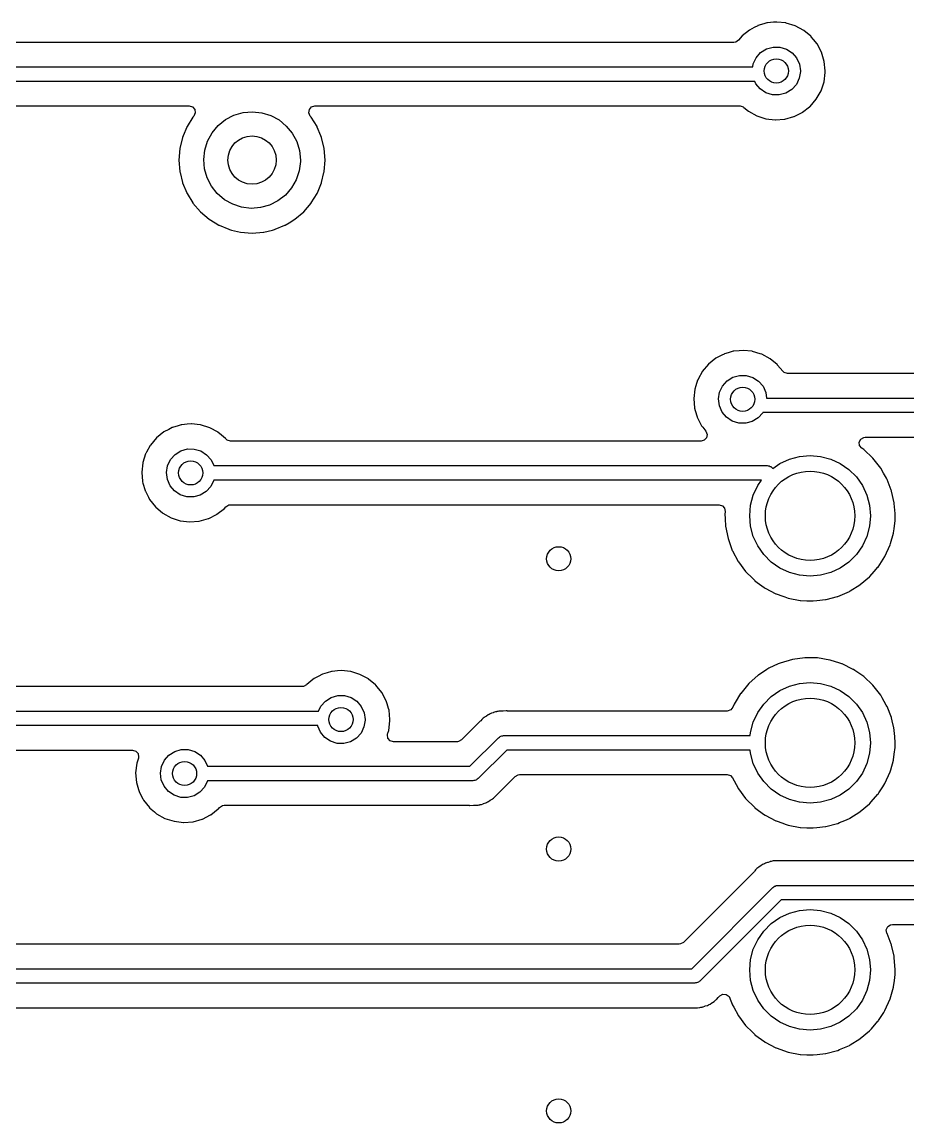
# Model space of a CAD drawing. Extents: x 123 to 292, y -246 to -33.
# Drawn here: x 233.23 to 251.58, y -81.78 to -58.99 of the extents above; entities that cross this region are included whole.
import ezdxf

# ---------------------------------------------------------------- set-up
doc = ezdxf.new("R2010")
doc.units = 0
doc.layers.add('BLACK', color=7, linetype='CONTINUOUS')

msp = doc.modelspace()

# ---------------------------------------------------------------- linework, layer by layer
at = {"layer": 'BLACK', "linetype": 'CONTINUOUS'}
for p, q in [((248.596, -59.0295), (248.474, -59.0654)), ((248.658, -59.0113), (248.596, -59.0295)), ((248.664, -59.0096), (248.658, -59.0113)), ((248.658, -59.0113), (248.658, -59.0113)), ((248.67, -59.009), (248.664, -59.0096)), ((248.796, -58.9975), (248.67, -59.009)), ((248.67, -59.009), (248.67, -59.009)), ((248.861, -58.9916), (248.796, -58.9975)), ((248.867, -58.9923), (248.861, -58.9916)), ((249.052, -59.0117), (248.867, -58.9923)), ((248.867, -58.9923), (248.867, -58.9923)), ((249.058, -59.0123), (249.052, -59.0117)), ((249.052, -59.0117), (249.052, -59.0117)), ((249.247, -59.0708), (249.058, -59.0123)), ((248.299, -59.157), (248.145, -59.281)), ((248.396, -59.1063), (248.299, -59.157)), ((248.469, -59.0683), (248.396, -59.1063)), ((248.474, -59.0654), (248.469, -59.0683)), ((248.469, -59.0683), (248.469, -59.0683)), ((249.421, -59.1649), (249.247, -59.0708)), ((249.425, -59.1688), (249.421, -59.1649)), ((249.567, -59.2856), (249.425, -59.1688)), ((249.425, -59.1688), (249.425, -59.1688)), ((247.976, -59.4125), (186.118, -59.4125)), ((248.013, -59.4068), (247.976, -59.4125)), ((248.072, -59.3675), (248.013, -59.4068)), ((248.145, -59.281), (248.072, -59.3675)), ((249.573, -59.2909), (249.567, -59.2856)), ((249.577, -59.2957), (249.573, -59.2909)), ((249.624, -59.353), (249.577, -59.2957)), ((249.577, -59.2957), (249.577, -59.2957)), ((249.698, -59.4442), (249.624, -59.353)), ((249.791, -59.6188), (249.698, -59.4442)), ((248.436, -59.7305), (248.53, -59.6242)), ((248.53, -59.6242), (248.65, -59.5486)), ((248.65, -59.5486), (248.786, -59.5096)), ((248.786, -59.5096), (248.928, -59.5105)), ((248.928, -59.5105), (249.064, -59.5511)), ((249.064, -59.5511), (249.183, -59.6282)), ((249.183, -59.6282), (249.275, -59.7356)), ((249.848, -59.8082), (249.791, -59.6188)), ((179.8, -59.921), (248.366, -59.921)), ((248.366, -59.921), (248.376, -59.8588)), ((248.376, -59.8588), (248.436, -59.7305)), ((249.275, -59.7356), (249.334, -59.8647)), ((249.334, -59.8647), (249.354, -60.005)), ((249.867, -60.005), (249.848, -59.8082)), ((249.33, -60.157), (249.269, -60.2846)), ((249.354, -60.0172), (249.33, -60.157)), ((249.354, -60.005), (249.354, -60.0172)), ((249.842, -60.2295), (249.867, -60.0333)), ((249.867, -60.0085), (249.867, -60.005)), ((249.867, -60.0169), (249.867, -60.0085)), ((249.867, -60.0085), (249.867, -60.0085)), ((249.867, -60.0333), (249.867, -60.0169)), ((248.408, -60.221), (179.801, -60.221)), ((248.43, -60.2692), (248.408, -60.221)), ((248.521, -60.3777), (248.43, -60.2692)), ((248.639, -60.4563), (248.521, -60.3777)), ((249.173, -60.3897), (249.053, -60.4639)), ((249.269, -60.2846), (249.173, -60.3897)), ((249.78, -60.4172), (249.842, -60.2295)), ((248.774, -60.4986), (248.639, -60.4563)), ((248.916, -60.5012), (248.774, -60.4986)), ((249.053, -60.4639), (248.916, -60.5012)), ((249.553, -60.7389), (249.682, -60.5891)), ((249.682, -60.5891), (249.78, -60.4172)), ((180.146, -60.7295), (236.697, -60.7295)), ((236.697, -60.7295), (236.765, -60.7495)), ((236.765, -60.7495), (236.812, -60.8032)), ((236.812, -60.8032), (236.822, -60.8734)), ((237.811, -60.8667), (238.005, -60.849)), ((238.005, -60.849), (238.199, -60.8694)), ((239.174, -60.8725), (239.185, -60.8023)), ((239.185, -60.8023), (239.232, -60.749)), ((239.232, -60.749), (239.299, -60.7295)), ((239.299, -60.7295), (248.103, -60.7295)), ((248.103, -60.7295), (248.171, -60.7495)), ((248.171, -60.7495), (248.184, -60.7595)), ((248.184, -60.7595), (248.276, -60.8371)), ((248.276, -60.8371), (248.448, -60.9336)), ((249.397, -60.8606), (249.54, -60.749)), ((249.54, -60.749), (249.548, -60.7427)), ((249.548, -60.7427), (249.553, -60.7389)), ((236.771, -60.9638), (236.652, -61.1578)), ((236.774, -60.9596), (236.771, -60.9638)), ((236.771, -60.9638), (236.771, -60.9638)), ((236.793, -60.9373), (236.774, -60.9596)), ((236.822, -60.8734), (236.793, -60.9373)), ((237.298, -61.1345), (237.45, -61.0122)), ((237.45, -61.0122), (237.623, -60.9218)), ((237.623, -60.9218), (237.811, -60.8667)), ((238.199, -60.8694), (238.386, -60.9271)), ((238.386, -60.9271), (238.557, -61.02)), ((238.557, -61.02), (238.708, -61.1444)), ((239.203, -60.9373), (239.174, -60.8725)), ((239.222, -60.9596), (239.203, -60.9373)), ((239.225, -60.9638), (239.222, -60.9596)), ((239.344, -61.1578), (239.225, -60.9638)), ((239.225, -60.9638), (239.225, -60.9638)), ((248.448, -60.9336), (248.636, -60.9947)), ((248.636, -60.9947), (248.833, -61.0182)), ((248.833, -61.0182), (248.839, -61.0177)), ((248.839, -61.0177), (249.024, -61.0035)), ((248.839, -61.0177), (248.839, -61.0177)), ((249.024, -61.0035), (249.03, -61.003)), ((249.024, -61.0035), (249.024, -61.0035)), ((249.03, -61.003), (249.22, -60.9498)), ((249.22, -60.9498), (249.226, -60.947)), ((249.226, -60.947), (249.391, -60.8634)), ((249.226, -60.947), (249.226, -60.947)), ((249.391, -60.8634), (249.397, -60.8606)), ((249.391, -60.8634), (249.391, -60.8634)), ((236.648, -61.1666), (236.573, -61.3479)), ((236.65, -61.162), (236.648, -61.1666)), ((236.648, -61.1666), (236.648, -61.1666)), ((236.652, -61.1578), (236.65, -61.162)), ((237.079, -61.4551), (237.173, -61.284)), ((237.173, -61.284), (237.298, -61.1345)), ((238.708, -61.1444), (238.831, -61.2956)), ((238.831, -61.2956), (238.923, -61.4679)), ((239.346, -61.162), (239.344, -61.1578)), ((239.348, -61.1666), (239.346, -61.162)), ((239.423, -61.3479), (239.348, -61.1666)), ((239.348, -61.1666), (239.348, -61.1666)), ((236.559, -61.3814), (236.503, -61.6123)), ((236.573, -61.3479), (236.559, -61.3814)), ((237.02, -61.6411), (237.079, -61.4551)), ((238.923, -61.4679), (238.979, -61.6548)), ((239.437, -61.3814), (239.423, -61.3479)), ((239.493, -61.6123), (239.437, -61.3814)), ((236.503, -61.6123), (236.485, -61.849)), ((236.998, -61.835), (237.02, -61.6411)), ((238.979, -61.6548), (238.998, -61.849)), ((239.511, -61.849), (239.493, -61.6123)), ((236.485, -61.849), (236.503, -62.0857)), ((237.014, -62.0295), (236.998, -61.835)), ((238.998, -61.8769), (238.973, -62.0705)), ((238.998, -61.849), (238.998, -61.8769)), ((239.493, -62.0857), (239.511, -61.849)), ((236.503, -62.0857), (236.505, -62.0905)), ((236.505, -62.0905), (236.505, -62.0905)), ((236.505, -62.0905), (236.509, -62.1081)), ((236.509, -62.1081), (236.559, -62.3166)), ((237.068, -62.2171), (237.014, -62.0295)), ((237.157, -62.3907), (237.068, -62.2171)), ((238.973, -62.0705), (238.912, -62.2557)), ((239.437, -62.3166), (239.487, -62.1081)), ((239.487, -62.1081), (239.491, -62.0905)), ((239.491, -62.0905), (239.493, -62.0857)), ((239.491, -62.0905), (239.491, -62.0905)), ((236.559, -62.3166), (236.561, -62.3212)), ((236.561, -62.3212), (236.561, -62.3212)), ((236.561, -62.3212), (236.646, -62.5267)), ((237.279, -62.5437), (237.157, -62.3907)), ((238.815, -62.4254), (238.688, -62.5732)), ((238.912, -62.2557), (238.815, -62.4254)), ((239.35, -62.5267), (239.435, -62.3212)), ((239.435, -62.3212), (239.437, -62.3166)), ((239.435, -62.3212), (239.435, -62.3212)), ((236.646, -62.5267), (236.65, -62.536)), ((236.65, -62.536), (236.652, -62.5402)), ((236.652, -62.5402), (236.771, -62.7342)), ((237.427, -62.6701), (237.279, -62.5437)), ((237.598, -62.7654), (237.427, -62.6701)), ((238.688, -62.5732), (238.534, -62.6933)), ((239.225, -62.7342), (239.344, -62.5402)), ((239.344, -62.5402), (239.346, -62.536)), ((239.346, -62.536), (239.35, -62.5267)), ((236.771, -62.7342), (236.771, -62.7342)), ((236.771, -62.7342), (236.774, -62.7384)), ((236.774, -62.7384), (236.928, -62.919)), ((237.783, -62.8257), (237.598, -62.7654)), ((237.977, -62.8488), (237.783, -62.8257)), ((238.172, -62.8338), (237.977, -62.8488)), ((238.36, -62.7813), (238.172, -62.8338)), ((238.534, -62.6933), (238.36, -62.7813)), ((239.068, -62.919), (239.222, -62.7384)), ((239.222, -62.7384), (239.225, -62.7342)), ((239.225, -62.7342), (239.225, -62.7342)), ((236.928, -62.919), (237.109, -63.0732)), ((237.109, -63.0732), (237.113, -63.0758)), ((237.113, -63.0758), (237.113, -63.0758)), ((237.113, -63.0758), (237.232, -63.1491)), ((238.764, -63.1491), (238.883, -63.0758)), ((238.883, -63.0758), (238.887, -63.0732)), ((238.883, -63.0758), (238.883, -63.0758)), ((238.887, -63.0732), (239.068, -62.919)), ((237.232, -63.1491), (237.311, -63.1972)), ((237.311, -63.1972), (237.316, -63.1991)), ((237.316, -63.1991), (237.316, -63.1991)), ((237.316, -63.1991), (237.516, -63.2823)), ((237.516, -63.2823), (237.53, -63.2881)), ((237.53, -63.2881), (237.575, -63.2988)), ((237.575, -63.2988), (237.756, -63.3424)), ((237.756, -63.3424), (237.756, -63.3424)), ((237.756, -63.3424), (237.761, -63.3435)), ((237.761, -63.3435), (237.998, -63.3622)), ((237.998, -63.3622), (238.235, -63.3435)), ((238.235, -63.3435), (238.24, -63.3424)), ((238.24, -63.3424), (238.421, -63.2988)), ((238.24, -63.3424), (238.24, -63.3424)), ((238.421, -63.2988), (238.466, -63.2881)), ((238.466, -63.2881), (238.48, -63.2823)), ((238.48, -63.2823), (238.68, -63.1991)), ((238.68, -63.1991), (238.685, -63.1972)), ((238.68, -63.1991), (238.68, -63.1991)), ((238.685, -63.1972), (238.764, -63.1491)), ((247.773, -65.8653), (247.727, -65.8894)), ((247.778, -65.8624), (247.773, -65.8653)), ((247.773, -65.8653), (247.773, -65.8653)), ((247.857, -65.8392), (247.778, -65.8624)), ((247.962, -65.8083), (247.857, -65.8392)), ((247.968, -65.8066), (247.962, -65.8083)), ((247.962, -65.8083), (247.962, -65.8083)), ((247.974, -65.806), (247.968, -65.8066)), ((248.083, -65.7962), (247.974, -65.806)), ((247.974, -65.806), (247.974, -65.806)), ((248.165, -65.7886), (248.083, -65.7962)), ((248.171, -65.7893), (248.165, -65.7886)), ((248.356, -65.8087), (248.171, -65.7893)), ((248.171, -65.7893), (248.171, -65.7893)), ((248.362, -65.8093), (248.356, -65.8087)), ((248.356, -65.8087), (248.356, -65.8087)), ((248.519, -65.858), (248.362, -65.8093)), ((248.551, -65.8678), (248.519, -65.858)), ((248.725, -65.9619), (248.551, -65.8678)), ((247.449, -66.078), (247.322, -66.2295)), ((247.603, -65.954), (247.449, -66.078)), ((247.727, -65.8894), (247.603, -65.954)), ((248.729, -65.9658), (248.725, -65.9619)), ((248.871, -66.0827), (248.729, -65.9658)), ((248.729, -65.9658), (248.729, -65.9658)), ((248.877, -66.0879), (248.871, -66.0827)), ((248.881, -66.0927), (248.877, -66.0879)), ((248.987, -66.2226), (248.881, -66.0927)), ((248.881, -66.0927), (248.881, -66.0927)), ((247.319, -66.2349), (247.243, -66.372)), ((247.322, -66.2295), (247.319, -66.2349)), ((247.319, -66.2349), (247.319, -66.2349)), ((247.954, -66.3456), (248.09, -66.3066)), ((248.09, -66.3066), (248.232, -66.3075)), ((248.232, -66.3075), (248.368, -66.3481)), ((249.016, -66.249), (248.987, -66.2226)), ((249.085, -66.269), (249.016, -66.249)), ((255.613, -66.269), (249.085, -66.269)), ((247.189, -66.5213), (247.167, -66.5913)), ((247.225, -66.4087), (247.189, -66.5213)), ((247.227, -66.4028), (247.225, -66.4087)), ((247.225, -66.4087), (247.225, -66.4087)), ((247.243, -66.372), (247.227, -66.4028)), ((247.68, -66.6558), (247.74, -66.5275)), ((247.74, -66.5275), (247.834, -66.4212)), ((247.834, -66.4212), (247.954, -66.3456)), ((248.368, -66.3481), (248.487, -66.4252)), ((248.487, -66.4252), (248.579, -66.5326)), ((248.579, -66.5326), (248.638, -66.6617)), ((247.167, -66.5913), (247.145, -66.7879)), ((247.658, -66.7959), (247.68, -66.6558)), ((248.638, -66.6617), (248.654, -66.7775)), ((248.654, -66.7775), (255.65, -66.7775)), ((247.145, -66.7879), (247.145, -66.794)), ((247.145, -66.794), (247.161, -66.9765)), ((247.161, -66.9765), (247.161, -66.9849)), ((247.161, -66.9849), (247.176, -67.037)), ((247.676, -66.9365), (247.658, -66.7959)), ((247.734, -67.0662), (247.676, -66.9365)), ((247.176, -67.037), (247.214, -67.1672)), ((247.214, -67.1672), (247.216, -67.175)), ((247.216, -67.175), (247.229, -67.2011)), ((247.229, -67.2011), (247.298, -67.3351)), ((247.825, -67.1747), (247.734, -67.0662)), ((247.943, -67.2533), (247.825, -67.1747)), ((248.477, -67.1867), (248.357, -67.2609)), ((248.573, -67.0816), (248.477, -67.1867)), ((248.574, -67.0775), (248.573, -67.0816)), ((255.587, -67.0775), (248.574, -67.0775)), ((236.276, -67.4244), (236.173, -67.478)), ((236.343, -67.3893), (236.276, -67.4244)), ((236.348, -67.3864), (236.343, -67.3893)), ((236.343, -67.3893), (236.343, -67.3893)), ((236.469, -67.351), (236.348, -67.3864)), ((236.532, -67.3323), (236.469, -67.351)), ((236.538, -67.3306), (236.532, -67.3323)), ((236.532, -67.3323), (236.532, -67.3323)), ((236.544, -67.33), (236.538, -67.3306)), ((236.653, -67.3202), (236.544, -67.33)), ((236.544, -67.33), (236.544, -67.33)), ((236.735, -67.3126), (236.653, -67.3202)), ((236.741, -67.3133), (236.735, -67.3126)), ((236.926, -67.3327), (236.741, -67.3133)), ((236.741, -67.3133), (236.741, -67.3133)), ((236.932, -67.3333), (236.926, -67.3327)), ((236.926, -67.3327), (236.926, -67.3327)), ((237.121, -67.3918), (236.932, -67.3333)), ((237.295, -67.4859), (237.121, -67.3918)), ((247.298, -67.3351), (247.306, -67.351)), ((247.306, -67.351), (247.33, -67.3813)), ((247.33, -67.3813), (247.395, -67.4632)), ((247.395, -67.4632), (247.422, -67.529)), ((248.078, -67.2956), (247.943, -67.2533)), ((248.22, -67.2982), (248.078, -67.2956)), ((248.357, -67.2609), (248.22, -67.2982)), ((236.019, -67.602), (235.892, -67.7535)), ((236.173, -67.478), (236.019, -67.602)), ((237.299, -67.4898), (237.295, -67.4859)), ((237.324, -67.5099), (237.299, -67.4898)), ((237.299, -67.4898), (237.299, -67.4898)), ((237.447, -67.6119), (237.324, -67.5099)), ((237.451, -67.6167), (237.447, -67.6119)), ((237.455, -67.6211), (237.451, -67.6167)), ((237.451, -67.6167), (237.451, -67.6167)), ((237.484, -67.6475), (237.455, -67.6211)), ((237.552, -67.6675), (237.484, -67.6475)), ((247.296, -67.6675), (237.552, -67.6675)), ((247.36, -67.6504), (247.296, -67.6675)), ((247.409, -67.5988), (247.36, -67.6504)), ((247.422, -67.529), (247.409, -67.5988)), ((250.57, -67.6897), (250.602, -67.6262)), ((250.578, -67.7603), (250.57, -67.6897)), ((250.602, -67.6262), (250.663, -67.5899)), ((250.663, -67.5899), (250.694, -67.586)), ((250.694, -67.586), (253.237, -67.586)), ((235.814, -67.8944), (235.797, -67.9268)), ((235.889, -67.7589), (235.814, -67.8944)), ((235.892, -67.7535), (235.889, -67.7589)), ((235.889, -67.7589), (235.889, -67.7589)), ((236.404, -67.9452), (236.524, -67.8696)), ((236.524, -67.8696), (236.66, -67.8306)), ((236.66, -67.8306), (236.802, -67.8315)), ((236.802, -67.8315), (236.938, -67.8721)), ((236.938, -67.8721), (237.057, -67.9492)), ((250.622, -67.8155), (250.578, -67.7603)), ((250.663, -67.8436), (250.622, -67.8155)), ((250.853, -68.0226), (250.663, -67.8436)), ((235.737, -68.1153), (235.715, -68.3119)), ((235.739, -68.1094), (235.737, -68.1153)), ((235.795, -67.9327), (235.739, -68.1094)), ((235.797, -67.9268), (235.795, -67.9327)), ((235.795, -67.9327), (235.795, -67.9327)), ((236.25, -68.1798), (236.31, -68.0515)), ((236.31, -68.0515), (236.404, -67.9452)), ((237.057, -67.9492), (237.149, -68.0566)), ((237.149, -68.0566), (237.204, -68.176)), ((248.784, -68.2325), (248.928, -68.1315)), ((248.928, -68.1315), (249.125, -68.0394)), ((249.125, -68.0394), (249.336, -67.983)), ((249.336, -67.983), (249.553, -67.964)), ((249.553, -67.964), (249.77, -67.983)), ((249.77, -67.983), (249.981, -68.0394)), ((249.981, -68.0394), (250.178, -68.1315)), ((250.178, -68.1315), (250.356, -68.2564)), ((251.015, -68.2279), (250.853, -68.0226)), ((235.715, -68.3119), (235.715, -68.318)), ((235.715, -68.318), (235.73, -68.4997)), ((236.228, -68.3199), (236.25, -68.1798)), ((236.246, -68.4605), (236.228, -68.3199)), ((237.204, -68.176), (248.665, -68.176)), ((248.665, -68.176), (248.684, -68.1811)), ((248.684, -68.1811), (248.704, -68.1811)), ((248.704, -68.1811), (248.721, -68.191)), ((248.721, -68.191), (248.74, -68.1961)), ((248.74, -68.1961), (248.754, -68.2101)), ((248.754, -68.2101), (248.771, -68.2199)), ((248.771, -68.2199), (248.784, -68.2325)), ((250.356, -68.2564), (250.511, -68.4105)), ((251.072, -68.3285), (251.015, -68.2279)), ((251.133, -68.4348), (251.072, -68.3285)), ((235.73, -68.4997), (235.731, -68.5089)), ((235.731, -68.5089), (235.74, -68.5401)), ((235.74, -68.5401), (235.783, -68.6905)), ((236.304, -68.5902), (236.246, -68.4605)), ((236.395, -68.6987), (236.304, -68.5902)), ((237.204, -68.478), (237.143, -68.6056)), ((237.205, -68.476), (237.204, -68.478)), ((248.55, -68.476), (237.205, -68.476)), ((248.378, -68.7865), (248.47, -68.589)), ((248.47, -68.589), (248.55, -68.476)), ((250.511, -68.4105), (250.636, -68.589)), ((250.636, -68.589), (250.728, -68.7865)), ((251.145, -68.4548), (251.133, -68.4348)), ((251.146, -68.4592), (251.145, -68.4548)), ((251.233, -68.6815), (251.146, -68.4592)), ((251.146, -68.4592), (251.146, -68.4592)), ((235.783, -68.6905), (235.786, -68.699)), ((235.786, -68.699), (235.789, -68.7045)), ((235.789, -68.7045), (235.851, -68.8258)), ((235.851, -68.8258), (235.876, -68.875)), ((236.513, -68.7773), (236.395, -68.6987)), ((236.648, -68.8196), (236.513, -68.7773)), ((236.79, -68.8222), (236.648, -68.8196)), ((236.927, -68.7849), (236.79, -68.8222)), ((237.047, -68.7107), (236.927, -68.7849)), ((237.143, -68.6056), (237.047, -68.7107)), ((248.322, -68.9969), (248.378, -68.7865)), ((250.728, -68.7865), (250.784, -68.9969)), ((251.239, -68.6984), (251.233, -68.6815)), ((251.24, -68.703), (251.239, -68.6984)), ((251.296, -68.9471), (251.24, -68.703)), ((235.876, -68.875), (235.999, -69.03)), ((235.999, -69.03), (236.004, -69.0339)), ((236.004, -69.0339), (236.004, -69.0339)), ((236.004, -69.0339), (236.142, -69.1515)), ((237.271, -69.1816), (237.427, -69.0599)), ((237.427, -69.0599), (237.454, -69.0282)), ((237.454, -69.0282), (237.514, -68.9897)), ((237.514, -68.9897), (237.55, -68.9845)), ((237.55, -68.9845), (247.669, -68.9845)), ((247.669, -68.9845), (247.737, -69.0045)), ((247.737, -69.0045), (247.784, -69.0582)), ((247.784, -69.0582), (247.795, -69.1231)), ((248.303, -69.214), (248.322, -68.9969)), ((250.784, -68.9969), (250.803, -69.214)), ((251.297, -68.9533), (251.296, -68.9471)), ((251.297, -68.958), (251.297, -68.9533)), ((251.313, -69.1632), (251.297, -68.958)), ((251.297, -68.958), (251.297, -68.958)), ((236.142, -69.1515), (236.15, -69.1581)), ((236.15, -69.1581), (236.322, -69.2546)), ((236.322, -69.2546), (236.51, -69.3157)), ((236.904, -69.324), (237.094, -69.2708)), ((237.094, -69.2708), (237.1, -69.268)), ((237.1, -69.268), (237.265, -69.1844)), ((237.1, -69.268), (237.1, -69.268)), ((237.265, -69.1844), (237.271, -69.1816)), ((237.265, -69.1844), (237.265, -69.1844)), ((247.792, -69.1541), (247.79, -69.1678)), ((247.79, -69.1678), (247.79, -69.1725)), ((247.79, -69.1725), (247.79, -69.1725)), ((247.79, -69.1725), (247.795, -69.2758)), ((247.795, -69.1231), (247.792, -69.1541)), ((247.795, -69.2758), (247.803, -69.4289)), ((248.322, -69.4311), (248.303, -69.214)), ((250.803, -69.214), (250.784, -69.4311)), ((251.316, -69.214), (251.313, -69.1632)), ((251.314, -69.2991), (251.316, -69.2454)), ((251.316, -69.2454), (251.316, -69.214)), ((236.51, -69.3157), (236.707, -69.3392)), ((236.707, -69.3392), (236.713, -69.3387)), ((236.713, -69.3387), (236.898, -69.3245)), ((236.713, -69.3387), (236.713, -69.3387)), ((236.898, -69.3245), (236.904, -69.324)), ((236.898, -69.3245), (236.898, -69.3245)), ((247.803, -69.4289), (247.854, -69.6853)), ((248.378, -69.6415), (248.322, -69.4311)), ((250.784, -69.4311), (250.728, -69.6415)), ((251.281, -69.5656), (251.291, -69.4858)), ((251.291, -69.4858), (251.314, -69.3094)), ((251.314, -69.3063), (251.314, -69.2991)), ((251.314, -69.3094), (251.314, -69.3063)), ((251.314, -69.3094), (251.314, -69.3094)), ((247.854, -69.6853), (247.942, -69.9313)), ((248.47, -69.839), (248.378, -69.6415)), ((250.728, -69.6415), (250.636, -69.839)), ((251.219, -69.7842), (251.28, -69.5701)), ((251.28, -69.5701), (251.281, -69.5656)), ((251.28, -69.5701), (251.28, -69.5701)), ((247.942, -69.9313), (247.945, -69.9371)), ((247.945, -69.9371), (248.063, -70.1567)), ((248.595, -70.0175), (248.47, -69.839)), ((250.636, -69.839), (250.511, -70.0175)), ((251.103, -70.0554), (251.21, -69.8171)), ((251.21, -69.8171), (251.219, -69.7842)), ((248.063, -70.1567), (248.066, -70.1615)), ((248.066, -70.1615), (248.069, -70.1652)), ((248.069, -70.1652), (248.069, -70.1652)), ((248.069, -70.1652), (248.219, -70.3672)), ((248.75, -70.1716), (248.595, -70.0175)), ((248.928, -70.2965), (248.75, -70.1716)), ((250.356, -70.1716), (250.178, -70.2965)), ((250.511, -70.0175), (250.356, -70.1716)), ((250.961, -70.2753), (251.103, -70.0554)), ((248.219, -70.3672), (248.219, -70.3672)), ((248.219, -70.3672), (248.222, -70.3709)), ((248.222, -70.3709), (248.225, -70.3742)), ((248.225, -70.3742), (248.225, -70.3742)), ((248.225, -70.3742), (248.358, -70.5054)), ((249.125, -70.3886), (248.928, -70.2965)), ((249.336, -70.445), (249.125, -70.3886)), ((249.981, -70.3886), (249.77, -70.445)), ((250.178, -70.2965), (249.981, -70.3886)), ((250.789, -70.4718), (250.881, -70.3672)), ((250.881, -70.3672), (250.958, -70.2788)), ((250.958, -70.2788), (250.961, -70.2753)), ((250.958, -70.2788), (250.958, -70.2788)), ((248.358, -70.5054), (248.408, -70.5549)), ((248.408, -70.5549), (248.412, -70.5577)), ((248.412, -70.5577), (248.412, -70.5577)), ((248.412, -70.5577), (248.603, -70.6982)), ((249.553, -70.464), (249.336, -70.445)), ((249.77, -70.445), (249.553, -70.464)), ((250.384, -70.7679), (250.586, -70.6431)), ((250.586, -70.6431), (250.59, -70.6406)), ((250.586, -70.6431), (250.586, -70.6431)), ((250.59, -70.6406), (250.593, -70.6376)), ((250.593, -70.6376), (250.785, -70.4748)), ((250.593, -70.6376), (250.593, -70.6376)), ((250.785, -70.4748), (250.789, -70.4718)), ((250.785, -70.4748), (250.785, -70.4748)), ((248.603, -70.6982), (248.619, -70.7095)), ((248.619, -70.7095), (248.623, -70.7117)), ((248.623, -70.7117), (248.623, -70.7117)), ((248.623, -70.7117), (248.846, -70.829)), ((248.846, -70.829), (248.846, -70.829)), ((248.846, -70.829), (248.85, -70.8312)), ((248.85, -70.8312), (248.988, -70.8795)), ((248.988, -70.8795), (249.031, -70.8943)), ((249.886, -70.9448), (250.123, -70.8825)), ((250.123, -70.8825), (250.127, -70.8814)), ((250.123, -70.8825), (250.123, -70.8825)), ((250.127, -70.8814), (250.367, -70.7782)), ((250.367, -70.7782), (250.384, -70.7679)), ((249.031, -70.8943), (249.097, -70.9173)), ((249.097, -70.9173), (249.101, -70.9182)), ((249.101, -70.9182), (249.349, -70.9652)), ((249.349, -70.9652), (249.349, -70.9652)), ((249.349, -70.9652), (249.353, -70.9661)), ((249.353, -70.9661), (249.484, -70.9712)), ((249.484, -70.9712), (249.61, -70.9762)), ((249.61, -70.9762), (249.61, -70.9762)), ((249.61, -70.9762), (249.615, -70.9764)), ((249.615, -70.9764), (249.694, -70.9677)), ((249.694, -70.9677), (249.87, -70.9484)), ((249.87, -70.9484), (249.874, -70.9479)), ((249.87, -70.9484), (249.87, -70.9484)), ((249.874, -70.9479), (249.886, -70.9448)), ((249.186, -72.1891), (248.935, -72.2622)), ((249.445, -72.1539), (249.186, -72.1891)), ((249.45, -72.1539), (249.445, -72.1539)), ((249.593, -72.1558), (249.45, -72.1539)), ((249.45, -72.1539), (249.45, -72.1539)), ((249.707, -72.1573), (249.593, -72.1558)), ((249.965, -72.1993), (249.707, -72.1573)), ((249.969, -72.2007), (249.965, -72.1993)), ((250.167, -72.2642), (249.969, -72.2007)), ((239.553, -72.4647), (239.46, -72.4918)), ((239.644, -72.4377), (239.553, -72.4647)), ((239.65, -72.436), (239.644, -72.4377)), ((239.644, -72.4377), (239.644, -72.4377)), ((239.656, -72.4354), (239.65, -72.436)), ((239.765, -72.4256), (239.656, -72.4354)), ((239.656, -72.4354), (239.656, -72.4354)), ((239.847, -72.418), (239.765, -72.4256)), ((239.853, -72.4187), (239.847, -72.418)), ((240.038, -72.4381), (239.853, -72.4187)), ((239.853, -72.4187), (239.853, -72.4187)), ((240.044, -72.4387), (240.038, -72.4381)), ((240.038, -72.4381), (240.038, -72.4381)), ((240.233, -72.4972), (240.044, -72.4387)), ((248.66, -72.3965), (248.483, -72.5124)), ((248.698, -72.3717), (248.66, -72.3965)), ((248.895, -72.281), (248.698, -72.3717)), ((248.931, -72.2642), (248.895, -72.281)), ((248.935, -72.2622), (248.931, -72.2642)), ((248.931, -72.2642), (248.931, -72.2642)), ((250.214, -72.279), (250.167, -72.2642)), ((250.218, -72.281), (250.214, -72.279)), ((250.444, -72.3925), (250.218, -72.281)), ((250.218, -72.281), (250.218, -72.281)), ((250.448, -72.3946), (250.444, -72.3925)), ((250.452, -72.3972), (250.448, -72.3946)), ((250.478, -72.4151), (250.452, -72.3972)), ((250.452, -72.3972), (250.452, -72.3972)), ((250.663, -72.5436), (250.478, -72.4151)), ((239.131, -72.7074), (239.127, -72.7116)), ((239.136, -72.7035), (239.131, -72.7074)), ((239.259, -72.6042), (239.136, -72.7035)), ((239.136, -72.7035), (239.136, -72.7035)), ((239.285, -72.5834), (239.259, -72.6042)), ((239.369, -72.5394), (239.285, -72.5834)), ((239.455, -72.4947), (239.369, -72.5394)), ((239.46, -72.4918), (239.455, -72.4947)), ((239.455, -72.4947), (239.455, -72.4947)), ((240.407, -72.5913), (240.233, -72.4972)), ((240.411, -72.5952), (240.407, -72.5913)), ((240.552, -72.7115), (240.411, -72.5952)), ((240.411, -72.5952), (240.411, -72.5952)), ((248.284, -72.689), (248.117, -72.89)), ((248.479, -72.515), (248.284, -72.689)), ((248.483, -72.5124), (248.479, -72.515)), ((248.483, -72.5124), (248.483, -72.5124)), ((249.125, -72.7394), (249.336, -72.683)), ((249.336, -72.683), (249.553, -72.664)), ((249.553, -72.664), (249.77, -72.683)), ((249.77, -72.683), (249.981, -72.7394)), ((250.853, -72.7226), (250.663, -72.5436)), ((239.039, -72.7475), (210.577, -72.7475)), ((239.065, -72.7449), (239.039, -72.7475)), ((239.127, -72.7116), (239.065, -72.7449)), ((240.559, -72.7173), (240.552, -72.7115)), ((240.563, -72.7221), (240.559, -72.7173)), ((240.587, -72.7521), (240.563, -72.7221)), ((240.563, -72.7221), (240.563, -72.7221)), ((240.684, -72.8706), (240.587, -72.7521)), ((240.777, -73.0452), (240.684, -72.8706)), ((248.115, -72.894), (248.004, -73.0774)), ((248.117, -72.89), (248.115, -72.894)), ((248.75, -72.9564), (248.928, -72.8315)), ((248.928, -72.8315), (249.125, -72.7394)), ((249.981, -72.7394), (250.178, -72.8315)), ((250.178, -72.8315), (250.356, -72.9564)), ((251.015, -72.9279), (250.853, -72.7226)), ((251.045, -72.9812), (251.015, -72.9279)), ((239.376, -73.256), (239.422, -73.1569)), ((239.422, -73.1569), (239.516, -73.0506)), ((239.516, -73.0506), (239.636, -72.975)), ((239.636, -72.975), (239.772, -72.936)), ((239.772, -72.936), (239.914, -72.9369)), ((239.914, -72.9369), (240.05, -72.9775)), ((240.05, -72.9775), (240.169, -73.0546)), ((240.169, -73.0546), (240.261, -73.162)), ((240.261, -73.162), (240.32, -73.2911)), ((240.796, -73.1094), (240.777, -73.0452)), ((240.825, -73.2054), (240.796, -73.1094)), ((247.982, -73.1134), (247.955, -73.1782)), ((248.004, -73.0774), (247.982, -73.1134)), ((248.47, -73.289), (248.595, -73.1105)), ((248.595, -73.1105), (248.75, -72.9564)), ((250.356, -72.9564), (250.511, -73.1105)), ((250.511, -73.1105), (250.636, -73.289)), ((251.131, -73.1314), (251.045, -72.9812)), ((251.145, -73.1548), (251.131, -73.1314)), ((251.146, -73.1592), (251.145, -73.1548)), ((251.237, -73.3919), (251.146, -73.1592)), ((251.146, -73.1592), (251.146, -73.1592)), ((210.229, -73.256), (239.376, -73.256)), ((240.32, -73.2911), (240.34, -73.4314)), ((240.834, -73.2346), (240.825, -73.2054)), ((240.853, -73.4314), (240.834, -73.2346)), ((242.802, -73.3895), (242.787, -73.4047)), ((242.809, -73.3855), (242.802, -73.3895)), ((242.841, -73.366), (242.809, -73.3855)), ((242.809, -73.3855), (242.809, -73.3855)), ((242.851, -73.3595), (242.841, -73.366)), ((242.889, -73.3324), (242.851, -73.3595)), ((242.909, -73.3245), (242.889, -73.3324)), ((242.926, -73.3158), (242.909, -73.3245)), ((242.945, -73.3049), (242.926, -73.3158)), ((242.953, -73.3026), (242.945, -73.3049)), ((242.989, -73.292), (242.953, -73.3026)), ((242.953, -73.3026), (242.953, -73.3026)), ((243, -73.2881), (242.989, -73.292)), ((243.036, -73.274), (243, -73.2881)), ((243.043, -73.2711), (243.036, -73.274)), ((243.036, -73.274), (243.036, -73.274)), ((243.061, -73.2689), (243.043, -73.2711)), ((243.065, -73.2684), (243.061, -73.2689)), ((243.084, -73.2644), (243.065, -73.2684)), ((243.091, -73.2625), (243.084, -73.2644)), ((243.105, -73.2584), (243.091, -73.2625)), ((243.113, -73.2582), (243.105, -73.2584)), ((243.118, -73.258), (243.113, -73.2582)), ((243.113, -73.2582), (243.113, -73.2582)), ((243.151, -73.257), (243.118, -73.258)), ((243.163, -73.2561), (243.151, -73.257)), ((243.167, -73.2555), (243.163, -73.256)), ((243.163, -73.256), (243.163, -73.256)), ((243.163, -73.256), (243.163, -73.2561)), ((243.196, -73.2555), (243.167, -73.2555)), ((243.2, -73.2554), (243.196, -73.2555)), ((243.263, -73.2535), (243.2, -73.2554)), ((243.271, -73.2532), (243.263, -73.2535)), ((243.263, -73.2535), (243.263, -73.2535)), ((243.279, -73.2549), (243.271, -73.2532)), ((243.291, -73.2555), (243.279, -73.2549)), ((247.838, -73.2555), (243.291, -73.2555)), ((247.91, -73.2333), (247.838, -73.2555)), ((247.955, -73.1782), (247.91, -73.2333)), ((248.378, -73.4865), (248.47, -73.289)), ((250.636, -73.289), (250.728, -73.4865)), ((239.357, -73.556), (210.23, -73.556)), ((239.358, -73.5659), (239.357, -73.556)), ((239.416, -73.6956), (239.358, -73.5659)), ((240.316, -73.5834), (240.255, -73.711)), ((240.34, -73.4436), (240.316, -73.5834)), ((240.34, -73.4314), (240.34, -73.4436)), ((240.828, -73.6559), (240.853, -73.4597)), ((240.853, -73.4597), (240.853, -73.4314)), ((242.717, -73.4745), (242.338, -73.8536)), ((242.725, -73.4658), (242.717, -73.4745)), ((242.733, -73.4562), (242.725, -73.4658)), ((242.754, -73.4302), (242.733, -73.4562)), ((242.771, -73.4176), (242.754, -73.4302)), ((242.787, -73.4047), (242.771, -73.4176)), ((248.322, -73.6969), (248.378, -73.4865)), ((250.728, -73.4865), (250.784, -73.6969)), ((251.239, -73.3984), (251.237, -73.3919)), ((251.252, -73.4562), (251.239, -73.3984)), ((251.286, -73.6032), (251.252, -73.4562)), ((251.297, -73.6533), (251.286, -73.6032)), ((239.507, -73.8041), (239.416, -73.6956)), ((239.625, -73.8827), (239.507, -73.8041)), ((240.159, -73.8161), (240.039, -73.8903)), ((240.255, -73.711), (240.159, -73.8161)), ((240.8, -73.7466), (240.805, -73.7247)), ((240.81, -73.8168), (240.8, -73.7466)), ((240.805, -73.7247), (240.808, -73.7174)), ((240.808, -73.7174), (240.828, -73.6559)), ((240.857, -73.8705), (240.81, -73.8168)), ((242.511, -74.399), (243.102, -73.8079)), ((243.102, -73.8079), (243.12, -73.7981)), ((243.12, -73.7981), (243.133, -73.7841)), ((243.133, -73.7841), (243.153, -73.779)), ((243.153, -73.779), (243.17, -73.7691)), ((243.17, -73.7691), (243.189, -73.7691)), ((243.189, -73.7691), (243.208, -73.764)), ((243.208, -73.764), (248.316, -73.764)), ((248.316, -73.764), (248.322, -73.6969)), ((250.784, -73.6969), (250.803, -73.914)), ((251.297, -73.658), (251.297, -73.6533)), ((251.307, -73.7835), (251.297, -73.658)), ((251.297, -73.658), (251.297, -73.658)), ((251.316, -73.914), (251.307, -73.7835)), ((210.575, -74.0645), (235.524, -74.0645)), ((235.524, -74.0645), (235.593, -74.0845)), ((236.397, -74.0926), (236.533, -74.0536)), ((236.533, -74.0536), (236.675, -74.0545)), ((236.675, -74.0545), (236.811, -74.0951)), ((239.76, -73.925), (239.625, -73.8827)), ((239.902, -73.9276), (239.76, -73.925)), ((240.039, -73.8903), (239.902, -73.9276)), ((240.925, -73.8905), (240.857, -73.8705)), ((242.249, -73.8905), (240.925, -73.8905)), ((242.275, -73.8876), (242.249, -73.8905)), ((242.338, -73.8536), (242.275, -73.8876)), ((243.271, -74.064), (242.68, -74.6551)), ((248.316, -74.064), (243.271, -74.064)), ((248.322, -74.1311), (248.316, -74.064)), ((250.803, -73.914), (250.784, -74.1311)), ((251.296, -74.1498), (251.314, -74.0094)), ((251.314, -74.0063), (251.316, -73.914)), ((251.314, -74.0094), (251.314, -74.0063)), ((251.314, -74.0094), (251.314, -74.0094)), ((235.593, -74.0845), (235.639, -74.1382)), ((235.631, -74.2701), (235.61, -74.3383)), ((235.645, -74.2286), (235.631, -74.2701)), ((235.639, -74.1382), (235.649, -74.2084)), ((235.649, -74.2084), (235.645, -74.2286)), ((236.123, -74.4028), (236.183, -74.2745)), ((236.183, -74.2745), (236.277, -74.1682)), ((236.277, -74.1682), (236.397, -74.0926)), ((236.811, -74.0951), (236.93, -74.1722)), ((236.93, -74.1722), (237.022, -74.2796)), ((237.022, -74.2796), (237.077, -74.399)), ((248.378, -74.3415), (248.322, -74.1311)), ((250.784, -74.1311), (250.728, -74.3415)), ((251.222, -74.4762), (251.28, -74.2701)), ((251.28, -74.2701), (251.281, -74.2656)), ((251.28, -74.2701), (251.28, -74.2701)), ((251.281, -74.2656), (251.296, -74.1498)), ((235.61, -74.3383), (235.588, -74.5349)), ((236.101, -74.5429), (236.123, -74.4028)), ((237.077, -74.399), (242.511, -74.399)), ((248.47, -74.539), (248.378, -74.3415)), ((250.728, -74.3415), (250.636, -74.539)), ((251.103, -74.7554), (251.21, -74.5171)), ((251.21, -74.5171), (251.222, -74.4762)), ((235.588, -74.5349), (235.604, -74.7319)), ((235.604, -74.7319), (235.619, -74.785)), ((236.119, -74.6835), (236.101, -74.5429)), ((236.177, -74.8132), (236.119, -74.6835)), ((237.077, -74.701), (237.016, -74.8286)), ((237.078, -74.699), (237.077, -74.701)), ((242.573, -74.699), (237.078, -74.699)), ((242.593, -74.6939), (242.573, -74.699)), ((242.612, -74.6939), (242.593, -74.6939)), ((242.629, -74.684), (242.612, -74.6939)), ((242.648, -74.6789), (242.629, -74.684)), ((242.662, -74.6649), (242.648, -74.6789)), ((242.68, -74.6551), (242.662, -74.6649)), ((243.065, -74.9885), (243.444, -74.6094)), ((243.444, -74.6094), (243.507, -74.5754)), ((243.507, -74.5754), (243.533, -74.5725)), ((243.533, -74.5725), (247.835, -74.5725)), ((247.835, -74.5725), (247.903, -74.5925)), ((247.903, -74.5925), (247.946, -74.6389)), ((247.946, -74.6389), (248.054, -74.8392)), ((248.595, -74.7175), (248.47, -74.539)), ((248.75, -74.8716), (248.595, -74.7175)), ((250.511, -74.7175), (250.356, -74.8716)), ((250.636, -74.539), (250.511, -74.7175)), ((251.058, -74.8248), (251.103, -74.7554)), ((235.619, -74.785), (235.646, -74.878)), ((235.646, -74.878), (235.659, -74.922)), ((235.659, -74.922), (235.662, -74.9275)), ((235.662, -74.9275), (235.737, -75.0742)), ((236.268, -74.9217), (236.177, -74.8132)), ((236.386, -75.0003), (236.268, -74.9217)), ((236.92, -74.9337), (236.8, -75.0079)), ((237.016, -74.8286), (236.92, -74.9337)), ((248.054, -74.8392), (248.066, -74.8615)), ((248.066, -74.8615), (248.069, -74.8652)), ((248.069, -74.8652), (248.069, -74.8652)), ((248.069, -74.8652), (248.219, -75.0672)), ((248.928, -74.9965), (248.75, -74.8716)), ((250.356, -74.8716), (250.178, -74.9965)), ((250.818, -75.1385), (250.958, -74.9788)), ((250.958, -74.9788), (250.961, -74.9753)), ((250.958, -74.9788), (250.958, -74.9788)), ((250.961, -74.9753), (250.977, -74.9506)), ((250.977, -74.9506), (251.058, -74.8248)), ((235.737, -75.0742), (235.749, -75.098)), ((235.749, -75.098), (235.872, -75.253)), ((236.521, -75.0426), (236.386, -75.0003)), ((236.663, -75.0452), (236.521, -75.0426)), ((236.8, -75.0079), (236.663, -75.0452)), ((237.327, -75.2512), (237.387, -75.2127)), ((237.387, -75.2127), (237.423, -75.2075)), ((237.423, -75.2075), (242.491, -75.2075)), ((242.491, -75.2075), (242.503, -75.2081)), ((242.503, -75.2081), (242.503, -75.2081)), ((242.503, -75.2081), (242.511, -75.2098)), ((242.511, -75.2098), (242.582, -75.2076)), ((242.582, -75.2076), (242.586, -75.2075)), ((242.586, -75.2075), (242.615, -75.2075)), ((242.615, -75.2075), (242.619, -75.2069)), ((242.619, -75.2069), (242.631, -75.206)), ((242.631, -75.206), (242.677, -75.2046)), ((242.677, -75.2046), (242.698, -75.1986)), ((242.698, -75.1986), (242.717, -75.1946)), ((242.717, -75.1946), (242.724, -75.1937)), ((242.724, -75.1937), (242.731, -75.1929)), ((242.731, -75.1929), (242.739, -75.1919)), ((242.731, -75.1929), (242.731, -75.1929)), ((242.739, -75.1919), (242.746, -75.189)), ((242.746, -75.189), (242.782, -75.1749)), ((242.746, -75.189), (242.746, -75.189)), ((242.782, -75.1749), (242.793, -75.171)), ((242.793, -75.171), (242.837, -75.1581)), ((242.837, -75.1581), (242.856, -75.1472)), ((242.856, -75.1472), (242.873, -75.1385)), ((242.873, -75.1385), (242.893, -75.1306)), ((242.893, -75.1306), (242.931, -75.1035)), ((242.931, -75.1035), (242.941, -75.097)), ((242.941, -75.097), (242.973, -75.0775)), ((242.973, -75.0775), (242.98, -75.0735)), ((242.973, -75.0775), (242.973, -75.0775)), ((242.98, -75.0735), (242.995, -75.0583)), ((242.995, -75.0583), (243.011, -75.0454)), ((243.011, -75.0454), (243.013, -75.0437)), ((243.013, -75.0437), (243.028, -75.0328)), ((243.028, -75.0328), (243.057, -74.9972)), ((243.057, -74.9972), (243.065, -74.9885)), ((248.219, -75.0672), (248.219, -75.0672)), ((248.219, -75.0672), (248.222, -75.0709)), ((248.222, -75.0709), (248.225, -75.0742)), ((248.225, -75.0742), (248.225, -75.0742)), ((248.225, -75.0742), (248.401, -75.2481)), ((249.125, -75.0886), (248.928, -74.9965)), ((249.336, -75.145), (249.125, -75.0886)), ((249.553, -75.164), (249.336, -75.145)), ((249.77, -75.145), (249.553, -75.164)), ((249.981, -75.0886), (249.77, -75.145)), ((250.178, -74.9965), (249.981, -75.0886)), ((250.593, -75.3376), (250.785, -75.1748)), ((250.785, -75.1748), (250.789, -75.1718)), ((250.785, -75.1748), (250.785, -75.1748)), ((250.789, -75.1718), (250.818, -75.1385)), ((235.872, -75.253), (235.877, -75.2569)), ((235.877, -75.2569), (235.877, -75.2569)), ((235.877, -75.2569), (235.977, -75.3422)), ((235.977, -75.3422), (236.023, -75.3811)), ((236.023, -75.3811), (236.195, -75.4776)), ((236.973, -75.491), (237.138, -75.4074)), ((237.138, -75.4074), (237.144, -75.4046)), ((237.138, -75.4074), (237.138, -75.4074)), ((237.144, -75.4046), (237.3, -75.2829)), ((237.3, -75.2829), (237.304, -75.2782)), ((237.304, -75.2782), (237.327, -75.2512)), ((248.401, -75.2481), (248.408, -75.2549)), ((248.408, -75.2549), (248.412, -75.2577)), ((248.412, -75.2577), (248.412, -75.2577)), ((248.412, -75.2577), (248.607, -75.4012)), ((248.607, -75.4012), (248.619, -75.4095)), ((248.619, -75.4095), (248.623, -75.4117)), ((248.623, -75.4117), (248.623, -75.4117)), ((248.623, -75.4117), (248.846, -75.529)), ((250.373, -75.4746), (250.586, -75.3431)), ((250.586, -75.3431), (250.59, -75.3406)), ((250.586, -75.3431), (250.586, -75.3431)), ((250.59, -75.3406), (250.593, -75.3376)), ((250.593, -75.3376), (250.593, -75.3376)), ((236.195, -75.4776), (236.383, -75.5387)), ((236.383, -75.5387), (236.58, -75.5622)), ((236.58, -75.5622), (236.586, -75.5617)), ((236.586, -75.5617), (236.771, -75.5475)), ((236.586, -75.5617), (236.586, -75.5617)), ((236.771, -75.5475), (236.777, -75.547)), ((236.771, -75.5475), (236.771, -75.5475)), ((236.777, -75.547), (236.967, -75.4938)), ((236.967, -75.4938), (236.973, -75.491)), ((236.973, -75.491), (236.973, -75.491)), ((248.846, -75.529), (248.846, -75.529)), ((248.846, -75.529), (248.85, -75.5312)), ((248.85, -75.5312), (248.988, -75.5795)), ((248.988, -75.5795), (249.04, -75.5978)), ((249.04, -75.5978), (249.097, -75.6173)), ((249.097, -75.6173), (249.101, -75.6182)), ((249.101, -75.6182), (249.349, -75.6652)), ((249.349, -75.6652), (249.349, -75.6652)), ((249.349, -75.6652), (249.353, -75.6661)), ((249.353, -75.6661), (249.484, -75.6712)), ((249.615, -75.6764), (249.694, -75.6677)), ((249.694, -75.6677), (249.87, -75.6484)), ((249.87, -75.6484), (249.874, -75.6479)), ((249.87, -75.6484), (249.87, -75.6484)), ((249.874, -75.6479), (249.879, -75.6467)), ((249.879, -75.6467), (250.123, -75.5825)), ((250.123, -75.5825), (250.127, -75.5814)), ((250.123, -75.5825), (250.123, -75.5825)), ((250.127, -75.5814), (250.162, -75.5664)), ((250.162, -75.5664), (250.272, -75.5192)), ((250.272, -75.5192), (250.367, -75.4782)), ((250.367, -75.4782), (250.373, -75.4746)), ((249.484, -75.6712), (249.61, -75.6762)), ((249.61, -75.6762), (249.61, -75.6762)), ((249.61, -75.6762), (249.615, -75.6764)), ((248.953, -76.3537), (248.898, -76.3554)), ((248.961, -76.3554), (248.953, -76.3537)), ((248.399, -76.575), (246.929, -78.0446)), ((248.407, -76.5662), (248.399, -76.575)), ((248.426, -76.5429), (248.407, -76.5662)), ((248.436, -76.5306), (248.426, -76.5429)), ((248.453, -76.518), (248.436, -76.5306)), ((248.468, -76.5052), (248.453, -76.518)), ((248.484, -76.49), (248.468, -76.5052)), ((248.49, -76.486), (248.484, -76.49)), ((248.523, -76.4665), (248.49, -76.486)), ((248.49, -76.486), (248.49, -76.486)), ((248.533, -76.46), (248.523, -76.4665)), ((248.571, -76.4329), (248.533, -76.46)), ((248.591, -76.425), (248.571, -76.4329)), ((248.608, -76.4163), (248.591, -76.425)), ((248.627, -76.4053), (248.608, -76.4163)), ((248.671, -76.3925), (248.627, -76.4053)), ((248.682, -76.3886), (248.671, -76.3925)), ((248.718, -76.3745), (248.682, -76.3886)), ((248.725, -76.3716), (248.718, -76.3745)), ((248.718, -76.3745), (248.718, -76.3745)), ((248.733, -76.3706), (248.725, -76.3716)), ((248.74, -76.3698), (248.733, -76.3706)), ((248.733, -76.3706), (248.733, -76.3706)), ((248.747, -76.3689), (248.74, -76.3698)), ((248.766, -76.3649), (248.747, -76.3689)), ((248.787, -76.3589), (248.766, -76.3649)), ((248.833, -76.3575), (248.787, -76.3589)), ((248.845, -76.3565), (248.833, -76.3575)), ((248.849, -76.356), (248.845, -76.3565)), ((248.878, -76.356), (248.849, -76.356)), ((248.882, -76.3559), (248.878, -76.356)), ((248.898, -76.3554), (248.882, -76.3559)), ((248.973, -76.356), (248.961, -76.3554)), ((248.961, -76.3554), (248.961, -76.3554)), ((252.746, -76.356), (248.973, -76.356)), ((247.103, -78.59), (248.784, -76.9084)), ((248.784, -76.9084), (248.801, -76.8985)), ((248.801, -76.8985), (248.815, -76.8846)), ((248.815, -76.8846), (248.835, -76.8795)), ((248.835, -76.8795), (248.852, -76.8696)), ((248.852, -76.8696), (248.871, -76.8696)), ((248.871, -76.8696), (248.89, -76.8645)), ((248.89, -76.8645), (252.783, -76.8645)), ((248.953, -77.1645), (247.271, -78.8461)), ((252.721, -77.1645), (248.953, -77.1645)), ((248.928, -77.5315), (249.125, -77.4394)), ((249.125, -77.4394), (249.336, -77.383)), ((249.336, -77.383), (249.553, -77.364)), ((249.553, -77.364), (249.77, -77.383)), ((249.77, -77.383), (249.981, -77.4394)), ((249.981, -77.4394), (250.178, -77.5315)), ((248.595, -77.8105), (248.75, -77.6564)), ((248.75, -77.6564), (248.928, -77.5315)), ((250.178, -77.5315), (250.356, -77.6564)), ((250.356, -77.6564), (250.511, -77.8105)), ((251.132, -77.7831), (251.161, -77.7181)), ((251.161, -77.7181), (251.22, -77.6787)), ((251.22, -77.6787), (251.257, -77.673)), ((251.257, -77.673), (252.459, -77.673)), ((248.47, -77.989), (248.595, -77.8105)), ((250.511, -77.8105), (250.636, -77.989)), ((251.143, -77.8527), (251.132, -77.7831)), ((251.145, -77.8548), (251.143, -77.8527)), ((251.146, -77.8592), (251.145, -77.8548)), ((251.233, -78.0815), (251.146, -77.8592)), ((251.146, -77.8592), (251.146, -77.8592)), ((246.84, -78.0815), (232.471, -78.0815)), ((246.867, -78.0786), (246.84, -78.0815)), ((246.929, -78.0446), (246.867, -78.0786)), ((248.378, -78.1865), (248.47, -77.989)), ((250.636, -77.989), (250.728, -78.1865)), ((251.239, -78.0984), (251.233, -78.0815)), ((251.24, -78.103), (251.239, -78.0984)), ((251.293, -78.3336), (251.24, -78.103)), ((248.303, -78.614), (248.322, -78.3969)), ((248.322, -78.3969), (248.378, -78.1865)), ((250.728, -78.1865), (250.784, -78.3969)), ((250.784, -78.3969), (250.803, -78.614)), ((251.297, -78.3533), (251.293, -78.3336)), ((251.297, -78.358), (251.297, -78.3533)), ((251.316, -78.6109), (251.297, -78.358)), ((251.297, -78.358), (251.297, -78.358)), ((232.027, -78.59), (247.103, -78.59)), ((248.322, -78.8311), (248.303, -78.614)), ((250.803, -78.614), (250.784, -78.8311)), ((251.315, -78.6838), (251.316, -78.6172)), ((251.316, -78.614), (251.316, -78.6109)), ((251.316, -78.6172), (251.316, -78.614)), ((247.254, -78.8559), (247.24, -78.8699)), ((247.271, -78.8461), (247.254, -78.8559)), ((248.378, -79.0415), (248.322, -78.8311)), ((250.784, -78.8311), (250.728, -79.0415)), ((251.281, -78.9656), (251.298, -78.8335)), ((251.298, -78.8335), (251.314, -78.7094)), ((251.314, -78.7063), (251.315, -78.6838)), ((251.314, -78.7094), (251.314, -78.7063)), ((251.314, -78.7094), (251.314, -78.7094)), ((247.165, -78.89), (231.925, -78.89)), ((247.184, -78.8849), (247.165, -78.89)), ((247.204, -78.8849), (247.184, -78.8849)), ((247.221, -78.875), (247.204, -78.8849)), ((247.24, -78.8699), (247.221, -78.875)), ((248.47, -79.239), (248.378, -79.0415)), ((250.728, -79.0415), (250.636, -79.239)), ((251.224, -79.1669), (251.28, -78.9701)), ((251.28, -78.9701), (251.281, -78.9656)), ((251.28, -78.9701), (251.28, -78.9701)), ((247.485, -79.3216), (247.522, -79.2945)), ((247.522, -79.2945), (247.532, -79.288)), ((247.532, -79.288), (247.565, -79.2685)), ((247.565, -79.2685), (247.572, -79.2645)), ((247.565, -79.2685), (247.565, -79.2685)), ((247.572, -79.2645), (247.587, -79.2493)), ((247.587, -79.2493), (247.602, -79.2364)), ((247.602, -79.2364), (247.613, -79.2285)), ((247.613, -79.2285), (247.619, -79.2238)), ((247.619, -79.2238), (247.649, -79.1882)), ((247.649, -79.1882), (247.657, -79.1795)), ((247.657, -79.1795), (247.686, -79.1502)), ((247.686, -79.1502), (247.748, -79.1162)), ((247.748, -79.1162), (247.819, -79.1212)), ((247.819, -79.1212), (247.876, -79.1638)), ((247.876, -79.1638), (247.894, -79.1967)), ((247.894, -79.1967), (247.901, -79.2177)), ((247.901, -79.2177), (247.94, -79.3258)), ((248.595, -79.4175), (248.47, -79.239)), ((250.636, -79.239), (250.511, -79.4175)), ((251.103, -79.4554), (251.21, -79.2171)), ((251.21, -79.2171), (251.224, -79.1669)), ((232.177, -79.3985), (247.083, -79.3985)), ((247.083, -79.3985), (247.095, -79.3991)), ((247.095, -79.3991), (247.095, -79.3991)), ((247.095, -79.3991), (247.102, -79.4008)), ((247.102, -79.4008), (247.173, -79.3986)), ((247.173, -79.3986), (247.177, -79.3985)), ((247.177, -79.3985), (247.206, -79.3985)), ((247.206, -79.3985), (247.211, -79.3979)), ((247.211, -79.3979), (247.223, -79.397)), ((247.223, -79.397), (247.269, -79.3956)), ((247.269, -79.3956), (247.289, -79.3896)), ((247.289, -79.3896), (247.309, -79.3856)), ((247.309, -79.3856), (247.316, -79.3847)), ((247.316, -79.3847), (247.322, -79.3839)), ((247.322, -79.3839), (247.33, -79.3829)), ((247.322, -79.3839), (247.322, -79.3839)), ((247.33, -79.3829), (247.337, -79.38)), ((247.337, -79.38), (247.373, -79.3659)), ((247.337, -79.38), (247.337, -79.38)), ((247.373, -79.3659), (247.384, -79.362)), ((247.384, -79.362), (247.429, -79.3491)), ((247.429, -79.3491), (247.447, -79.3382)), ((247.447, -79.3382), (247.465, -79.3295)), ((247.465, -79.3295), (247.485, -79.3216)), ((247.94, -79.3258), (247.942, -79.3313)), ((247.942, -79.3313), (247.973, -79.3896)), ((247.973, -79.3896), (248.061, -79.5523)), ((248.75, -79.5716), (248.595, -79.4175)), ((250.511, -79.4175), (250.356, -79.5716)), ((250.971, -79.6598), (251.077, -79.4954)), ((251.077, -79.4954), (251.103, -79.4554)), ((248.061, -79.5523), (248.066, -79.5615)), ((248.066, -79.5615), (248.069, -79.5652)), ((248.069, -79.5652), (248.069, -79.5652)), ((248.069, -79.5652), (248.219, -79.7672)), ((248.219, -79.7672), (248.219, -79.7672)), ((248.219, -79.7672), (248.222, -79.7709)), ((248.222, -79.7709), (248.225, -79.7742)), ((248.928, -79.6965), (248.75, -79.5716)), ((249.125, -79.7886), (248.928, -79.6965)), ((250.178, -79.6965), (249.981, -79.7886)), ((250.356, -79.5716), (250.178, -79.6965)), ((250.823, -79.8333), (250.958, -79.6788)), ((250.958, -79.6788), (250.961, -79.6753)), ((250.958, -79.6788), (250.958, -79.6788)), ((250.961, -79.6753), (250.971, -79.6598)), ((248.225, -79.7742), (248.225, -79.7742)), ((248.225, -79.7742), (248.352, -79.8994)), ((248.352, -79.8994), (248.408, -79.9549)), ((248.408, -79.9549), (248.412, -79.9577)), ((248.412, -79.9577), (248.412, -79.9577)), ((248.412, -79.9577), (248.615, -80.1067)), ((249.336, -79.845), (249.125, -79.7886)), ((249.553, -79.864), (249.336, -79.845)), ((249.77, -79.845), (249.553, -79.864)), ((249.981, -79.7886), (249.77, -79.845)), ((250.593, -80.0376), (250.785, -79.8748)), ((250.785, -79.8748), (250.789, -79.8718)), ((250.785, -79.8748), (250.785, -79.8748)), ((250.789, -79.8718), (250.823, -79.8333)), ((248.615, -80.1067), (248.619, -80.1095)), ((248.619, -80.1095), (248.623, -80.1117)), ((248.623, -80.1117), (248.623, -80.1117)), ((248.623, -80.1117), (248.846, -80.229)), ((248.846, -80.229), (248.846, -80.229)), ((248.846, -80.229), (248.85, -80.2312)), ((250.164, -80.2654), (250.335, -80.1922)), ((250.335, -80.1922), (250.367, -80.1782)), ((250.367, -80.1782), (250.385, -80.1675)), ((250.385, -80.1675), (250.586, -80.0431)), ((250.586, -80.0431), (250.59, -80.0406)), ((250.586, -80.0431), (250.586, -80.0431)), ((250.59, -80.0406), (250.593, -80.0376)), ((250.593, -80.0376), (250.593, -80.0376)), ((248.85, -80.2312), (249.097, -80.3173)), ((249.097, -80.3173), (249.101, -80.3182)), ((249.101, -80.3182), (249.349, -80.3652)), ((249.349, -80.3652), (249.349, -80.3652)), ((249.349, -80.3652), (249.353, -80.3661)), ((249.353, -80.3661), (249.484, -80.3712)), ((249.484, -80.3712), (249.61, -80.3762)), ((249.61, -80.3762), (249.61, -80.3762)), ((249.61, -80.3762), (249.615, -80.3764)), ((249.615, -80.3764), (249.702, -80.3668)), ((249.702, -80.3668), (249.87, -80.3484)), ((249.87, -80.3484), (249.874, -80.3479)), ((249.87, -80.3484), (249.87, -80.3484)), ((249.874, -80.3479), (249.879, -80.3467)), ((249.879, -80.3467), (250.123, -80.2825)), ((250.123, -80.2825), (250.127, -80.2814)), ((250.123, -80.2825), (250.123, -80.2825)), ((250.127, -80.2814), (250.164, -80.2654))]:
    msp.add_line(p, q, dxfattribs=at)
at = {"layer": 'BLACK'}
for centre, radius in [((248.854, -60.005), 0.25), ((237.998, -61.849), 0.5), ((248.158, -66.802), 0.25), ((236.728, -68.326), 0.25), ((249.553, -69.214), 0.925), ((244.348, -70.104), 0.25), ((249.553, -73.914), 0.925), ((239.84, -73.4314), 0.25), ((236.601, -74.549), 0.25), ((244.348, -76.1125), 0.25), ((249.553, -78.614), 0.925), ((244.348, -81.534), 0.25)]:
    msp.add_circle(centre, radius, dxfattribs=at)

doc.saveas('drawing.dxf')
